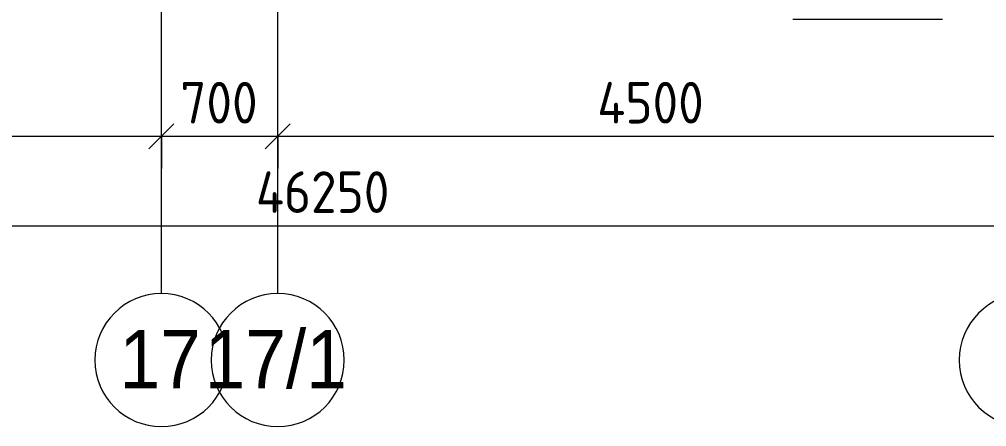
# Model space of a CAD drawing. Header units: millimetres. Extents: x 35316 to 242799, y -8553 to 29000.
# Drawn here: x 59605 to 65425, y -2706 to -258 of the extents above; entities that cross this region are included whole.
import ezdxf

# ---------------------------------------------------------------- set-up
doc = ezdxf.new("R2010")
doc.units = ezdxf.units.MM
for name, color, linetype, lineweight in [('A-ANNO-DIMS', 7, 'Continuous', 9), ('A-ANNO-DIMS-100', 7, 'Continuous', 9), ('A-WALL', 7, 'Continuous', 9), ('Оси', 7, 'Continuous', 9), ('Оси-1', 7, 'Continuous', 20)]:
    doc.layers.add(name, color=color, linetype=linetype, lineweight=lineweight)
doc.styles.add('Arial', font='arial.ttf', dxfattribs={"width": 0.9, "height": 350})
doc.styles.add('ISOCPEUR', font='isocpeur.ttf', dxfattribs={"width": 0.9, "height": 250})
doc.dimstyles.new('ISO-2_5_0_9К_БОЛЬШОЙ', dxfattribs={"dimscale": 304.8, "dimtxt": 248.995294, "dimasz": 0.492126, "dimexe": 0.393701, "dimexo": 0.984252, "dimgap": 0, "dimtad": 1, "dimdec": 0, "dimrnd": 10, "dimzin": 0, "dimdsep": 46, "dimtxsty": 'ISOCPEUR', "dimblk1": 'OBLIQUE', "dimblk2": 'OBLIQUE', "dimsah": 1, "dimcen": 0.09, "dimdle": 0.393701, "dimazin": 0, "dimtfac": 1, "dimtdec": 4, "dimtix": 1, "dimtmove": 0, "dimatfit": 3, "dimfxl": 1, "dimtvp": 1, "dimtolj": 1, "dimtzin": 0, "dimarcsym": 2})

# ---------------------------------------------------------------- blocks, each defined once
blk = doc.blocks.new('Ось сетки - D8-29747960-План раскладки напольных покрытий 3 этажа в осях 12-23')
at = {"layer": 'Оси-1'}
for start, end in [(360, 180), (180, 360)]:
    blk.add_arc((0, 0), 4, start, end, dxfattribs=at)
blk = doc.blocks.new('DIMBLOCK26-План раскладки напольных покрытий 3 этажа в осях 12-23')
at = {"layer": 'A-ANNO-DIMS-100'}
for p, q in [((38310, -1692.1), (38310, -1378.2)), ((84560, -1692.1), (84560, -1378.2)), ((38190, -1498.2), (84680, -1498.2)), ((38310, -1498.2), (38310, -1692.1)), ((84560, -1498.2), (84560, -1692.1))]:
    blk.add_line(p, q, dxfattribs=at)
at = {"layer": 'A-ANNO-DIMS-100', "lineweight": 20}
for p, q in [((38310, -1498.2), (38385, -1423.2)), ((84560, -1498.2), (84635, -1423.2)), ((38310, -1498.2), (38235, -1573.2)), ((84560, -1498.2), (84485, -1573.2))]:
    blk.add_line(p, q, dxfattribs=at)
at = {"layer": 'A-ANNO-DIMS-100', "color": 0, "insert": (61028, -1171.6), "char_height": 250, "width": 976.828, "attachment_point": 1, "line_spacing_factor": 1.149209, "style": 'ISOCPEUR'}
blk.add_mtext('46250', dxfattribs=at)
blk = doc.blocks.new('_Oblique')
at = {"color": 0, "linetype": 'ByBlock', "lineweight": -2}
blk.add_line((-0.5, -0.5), (0.5, 0.5), dxfattribs=at)
blk = doc.blocks.new('DIMBLOCK35-План раскладки напольных покрытий 3 этажа в осях 12-23')
at = {"layer": 'A-ANNO-DIMS-100'}
for p, q in [((56660, -1154.7), (56660, -840.7)), ((60460, -1154.7), (60460, -840.7)), ((56660, -960.7), (60460, -960.7)), ((56660, -960.7), (56660, -1154.7)), ((60460, -960.7), (60460, -1154.7))]:
    blk.add_line(p, q, dxfattribs=at)
at = {"layer": 'A-ANNO-DIMS-100', "lineweight": 20}
for p, q in [((56660, -960.7), (56735, -885.7)), ((60460, -960.7), (60535, -885.7)), ((56660, -960.7), (56585, -1035.7)), ((60460, -960.7), (60385, -1035.7))]:
    blk.add_line(p, q, dxfattribs=at)
at = {"layer": 'A-ANNO-DIMS-100', "color": 0, "insert": (58244, -634.1), "char_height": 250, "width": 758.478, "attachment_point": 1, "line_spacing_factor": 1.149209, "style": 'ISOCPEUR'}
blk.add_mtext('3800', dxfattribs=at)
blk = doc.blocks.new('DIMBLOCK36-План раскладки напольных покрытий 3 этажа в осях 12-23')
at = {"layer": 'A-ANNO-DIMS-100'}
for p, q in [((60460, -1154.7), (60460, -840.7)), ((61160, -1154.7), (61160, -840.7)), ((60460, -960.7), (61160, -960.7)), ((60460, -960.7), (60460, -1154.7)), ((61160, -960.7), (61160, -1154.7))]:
    blk.add_line(p, q, dxfattribs=at)
at = {"layer": 'A-ANNO-DIMS-100', "lineweight": 20}
for p, q in [((60460, -960.7), (60535, -885.7)), ((61160, -960.7), (61235, -885.7)), ((60460, -960.7), (60385, -1035.7)), ((61160, -960.7), (61085, -1035.7))]:
    blk.add_line(p, q, dxfattribs=at)
at = {"layer": 'A-ANNO-DIMS-100', "color": 0, "insert": (60573, -634.1), "char_height": 250, "width": 568.858, "attachment_point": 1, "line_spacing_factor": 1.149209, "style": 'ISOCPEUR'}
blk.add_mtext('700', dxfattribs=at)
blk = doc.blocks.new('DIMBLOCK37-План раскладки напольных покрытий 3 этажа в осях 12-23')
at = {"layer": 'A-ANNO-DIMS-100'}
for p, q in [((61160, -1154.7), (61160, -840.7)), ((65660, -1154.7), (65660, -840.7)), ((61160, -960.7), (65660, -960.7)), ((61160, -960.7), (61160, -1154.7)), ((65660, -960.7), (65660, -1154.7))]:
    blk.add_line(p, q, dxfattribs=at)
at = {"layer": 'A-ANNO-DIMS-100', "lineweight": 20}
for p, q in [((61160, -960.7), (61235, -885.7)), ((65660, -960.7), (65735, -885.7)), ((61160, -960.7), (61085, -1035.7)), ((65660, -960.7), (65585, -1035.7))]:
    blk.add_line(p, q, dxfattribs=at)
at = {"layer": 'A-ANNO-DIMS-100', "color": 0, "insert": (63082, -634.1), "char_height": 250, "width": 787.208, "attachment_point": 1, "line_spacing_factor": 1.149209, "style": 'ISOCPEUR'}
blk.add_mtext('4500', dxfattribs=at)

msp = doc.modelspace()

# ---------------------------------------------------------------- linework, layer by layer
at = {"layer": 'A-WALL'}
msp.add_line((65160, -258), (64260, -258), dxfattribs=at)
at = {"layer": 'Оси'}
for p, q in [((60460, -1906.3), (60460, 593.7)), ((61160, -1906.3), (61160, 593.7))]:
    msp.add_line(p, q, dxfattribs=at)

# ---------------------------------------------------------------- block references
at = {"layer": 'Оси-1', "xscale": 99.99999999999993, "yscale": 99.99999999999993, "zscale": 99.99999999999993}
for p in [(60460, -2306.3), (61160, -2306.3), (65660, -2306.3)]:
    msp.add_blockref('Ось сетки - D8-29747960-План раскладки напольных покрытий 3 этажа в осях 12-23', p, dxfattribs=at)

# ---------------------------------------------------------------- texts
at = {"layer": 'Оси', "char_height": 350, "attachment_point": 1, "style": 'Arial'}
for s, insert, width in [('17', (60207.4, -2125.6), 606.076), ('17/1', (60719.7, -2125.6), 1060.633)]:
    msp.add_mtext(s, dxfattribs=dict(at, insert=insert, width=width))

# ---------------------------------------------------------------- dimensions: what is measured, and where the dimension line sits
at = {"layer": 'A-ANNO-DIMS'}
for base, p1, p2, override, picture, middle in [((60460, -960.7), (56660, -854.7), (60460, -854.7), {"dimpost": '<>', "dimfxl": 3800}, 'DIMBLOCK35-План раскладки напольных покрытий 3 этажа в осях 12-23', (58560, -835.7)), ((61160, -960.7), (60460, -854.7), (61160, -854.7), {"dimpost": '<>', "dimfxl": 700}, 'DIMBLOCK36-План раскладки напольных покрытий 3 этажа в осях 12-23', (60810, -835.7)), ((65660, -960.7), (61160, -854.7), (65660, -854.7), {"dimpost": '<>', "dimfxl": 4500}, 'DIMBLOCK37-План раскладки напольных покрытий 3 этажа в осях 12-23', (63410, -835.7)), ((84560, -1498.2), (38310, -1392.1), (84560, -1392.1), {"dimpost": '<>', "dimfxl": 46250}, 'DIMBLOCK26-План раскладки напольных покрытий 3 этажа в осях 12-23', (61435, -1373.2))]:
    dim = msp.add_linear_dim(base=base, p1=p1, p2=p2, dimstyle='ISO-2_5_0_9К_БОЛЬШОЙ', override=override, dxfattribs=at)
    dim.commit()
    dim.dimension.update_dxf_attribs({"geometry": picture, "text_midpoint": middle})

doc.saveas('drawing.dxf')
